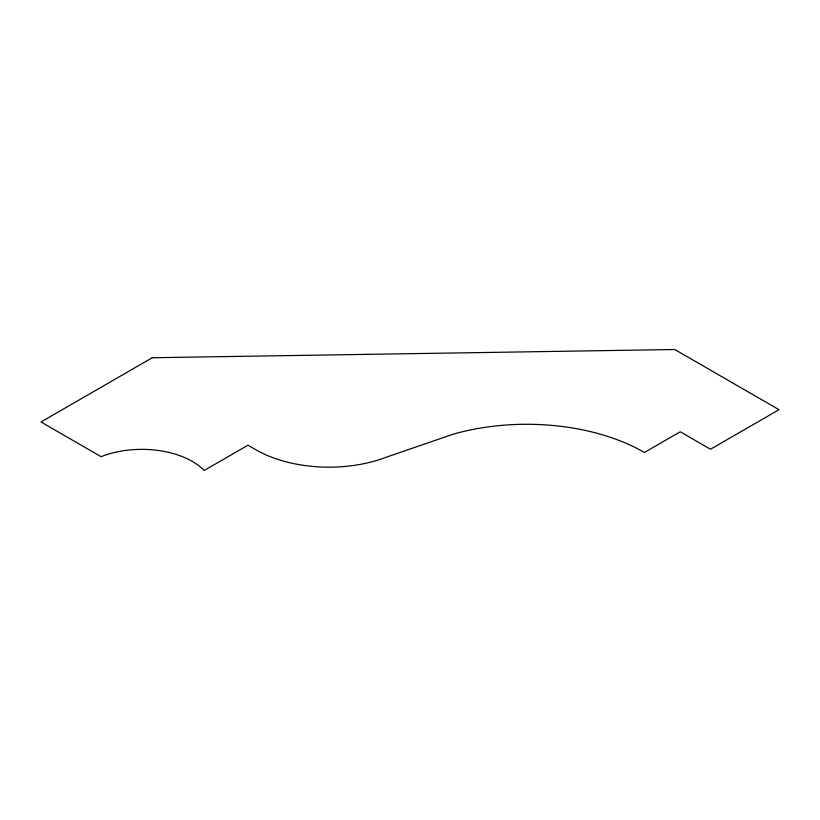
<?xml version="1.0" encoding="UTF-8"?>
<svg xmlns="http://www.w3.org/2000/svg" width="820" height="820" viewBox="0 0 820 820"><rect width="100%" height="100%" fill="white"/><g stroke="black" fill="none" stroke-linecap="round" stroke-linejoin="round"><path stroke-width="1.23" d="M152.253 357.745L41 421.972L101.116 456.689A71.494 41.277 0 0 1 204.19 470.485L247.988 445.198L255.153 449.339A103.679 59.86 0 0 0 386.497 457.119L453.388 434.128A166.224 95.971 0 0 1 644.438 452.466L680.272 431.781L710.509 449.237L779 409.692L674.757 349.515L152.253 357.745"/></g></svg>
